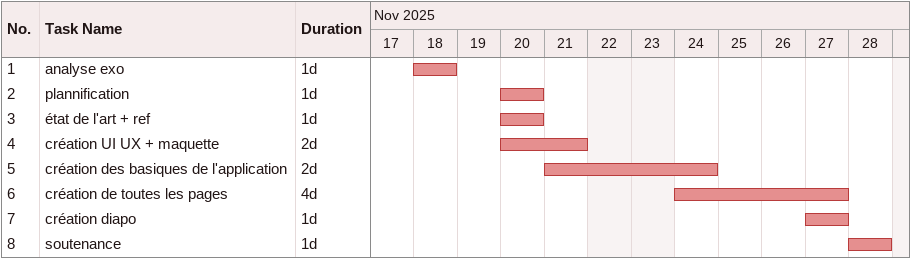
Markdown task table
| ID | Task | Duration | Start | Finish |
|---|---|---|---|---|
| 1 | analyse exo | 1d | 2025-11-18 | 2025-11-18 |
| 2 | plannification | 1d | 2025-11-20 | 2025-11-20 |
| 3 | état de l'art + ref | 1d | 2025-11-20 | 2025-11-20 |
| 4 | création UI UX + maquette | 2d | 2025-11-20 | 2025-11-21 |
| 5 | création des basiques de l'application | 2d | 2025-11-21 | 2025-11-24 |
| 6 | création de toutes les pages | 4d | 2025-11-24 | 2025-11-27 |
| 7 | création diapo | 1d | 2025-11-27 | 2025-11-27 |
| 8 | soutenance | 1d | 2025-11-28 | 2025-11-28 |
